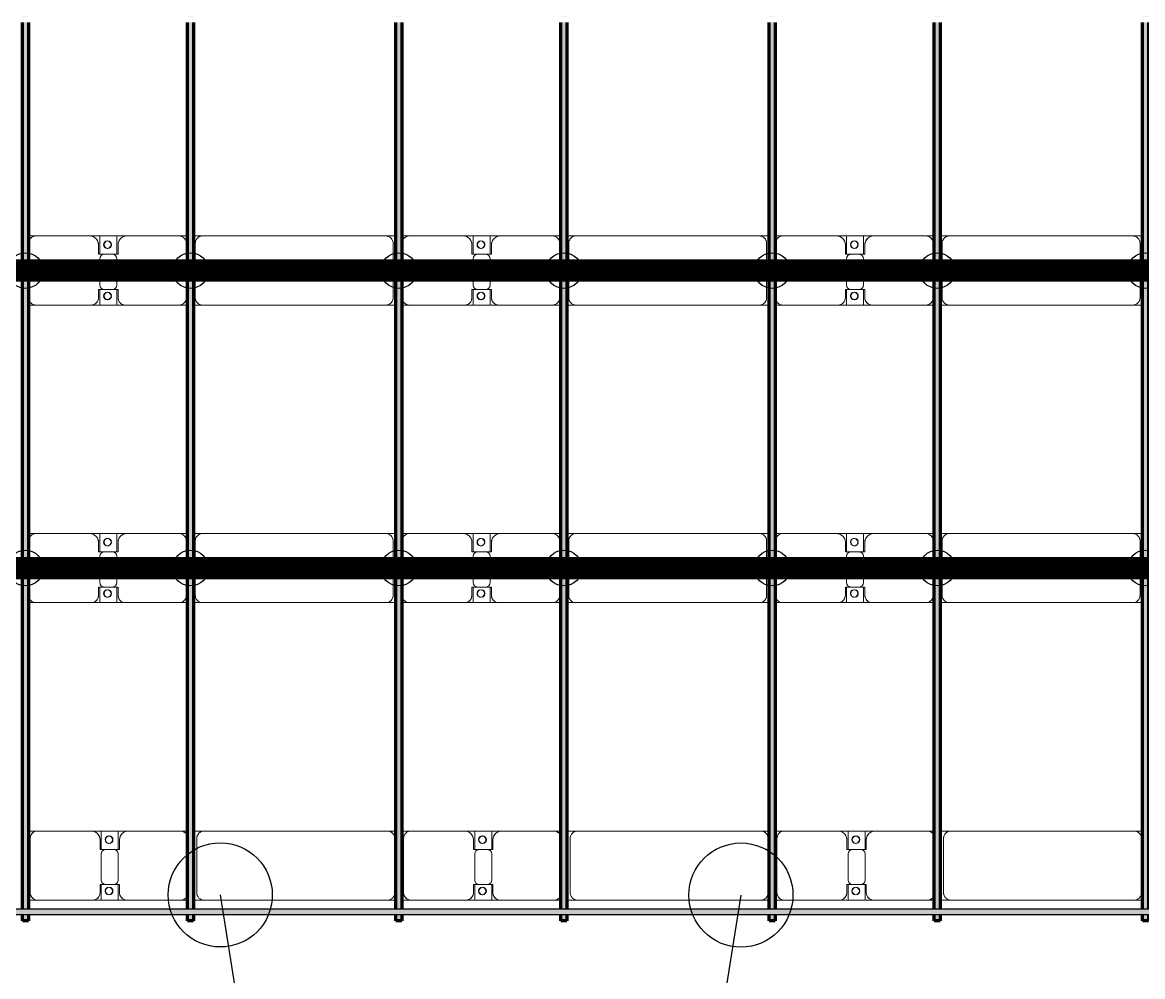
# Model space of a CAD drawing. Header units: millimetres. Extents: x -268744 to 115753, y -96240 to -10461.
# Drawn here: x -67595 to -60065, y -71062 to -64648 of the extents above; entities that cross this region are included whole.
import ezdxf

# ---------------------------------------------------------------- set-up
doc = ezdxf.new("R2010")
doc.units = ezdxf.units.MM
doc.layers.add('A-GENM', color=13, linetype='Continuous', lineweight=9)
doc.layers.add('S-BEAM', color=12, linetype='Continuous', lineweight=9)
for name, color, linetype in [('GC-BICH NEO', 6, 'Continuous'), ('GC-DAY NEO', 5, 'Continuous'), ('GC-HOP 40x60 GIA CUONG', 1, 'Continuous')]:
    doc.layers.add(name, color=color, linetype=linetype)

# ---------------------------------------------------------------- blocks, each defined once
blk = doc.blocks.new('Dầm C52 - Hộp 40x60-104813-KHUNG KẾT CẤU BÈ PIN 1')
at = {"layer": 'S-BEAM', "lineweight": 25}
blk.add_hatch(color=4, dxfattribs=at).paths.add_polyline_path([(-145811, -20), (145811, -20), (145811, 20), (-145811, 20)])
at = {"layer": 'S-BEAM', "color": 4, "lineweight": 25}
for p, q in [((-145811, 20), (145811, 20)), ((145811, -20), (-145811, -20))]:
    blk.add_line(p, q, dxfattribs=at)
blk = doc.blocks.new('Dai phao do pin - DẢI PHAO ĐỠ PIN-V55-KHUNG KẾT CẤU BÈ PIN 1')
at = {"layer": 'A-GENM', "color": 7}
for p, q in [((40867.6, 241.6), (40929.7, 241.6)), ((40867.6, 241.6), (40929.7, 241.6)), ((41289.7, 241.6), (40929.7, 241.6)), ((41289.7, 241.6), (41472.2, 241.6)), ((41472.2, 241.6), (41289.7, 241.6)), ((41357.8, 241.6), (41540.3, 241.6)), ((41357.8, 116.2), (41357.8, 241.6)), ((41540.3, 241.6), (41357.8, 241.6)), ((41472.2, 241.6), (41472.2, 116.2)), ((41890.3, 241.6), (41540.3, 241.6)), ((41890.3, 241.6), (41937.6, 241.6)), ((41890.3, 241.6), (41937.6, 241.6)), ((41977.6, 241.6), (42049.7, 241.6)), ((41977.6, 241.6), (42049.7, 241.6)), ((43280.3, 241.6), (42049.7, 241.6)), ((43280.3, 241.6), (43337.6, 241.6)), ((43280.3, 241.6), (43337.6, 241.6)), ((43377.6, 241.6), (43439.7, 241.6)), ((43377.6, 241.6), (43439.7, 241.6)), ((43799.7, 241.6), (43439.7, 241.6)), ((43799.7, 241.6), (43982.2, 241.6)), ((43982.2, 241.6), (43799.7, 241.6)), ((43867.8, 241.6), (44050.3, 241.6)), ((43867.8, 116.2), (43867.8, 241.6)), ((44050.3, 241.6), (43867.8, 241.6)), ((43982.2, 241.6), (43982.2, 116.2)), ((44400.3, 241.6), (44050.3, 241.6)), ((44400.3, 241.6), (44447.6, 241.6)), ((44400.3, 241.6), (44447.6, 241.6)), ((44487.6, 241.6), (44559.7, 241.6)), ((44487.6, 241.6), (44559.7, 241.6)), ((45790.3, 241.6), (44559.7, 241.6)), ((45790.3, 241.6), (45847.6, 241.6)), ((45790.3, 241.6), (45847.6, 241.6)), ((45887.6, 241.6), (45949.7, 241.6)), ((45887.6, 241.6), (45949.7, 241.6)), ((46309.7, 241.6), (45949.7, 241.6)), ((46309.7, 241.6), (46492.2, 241.6)), ((46492.2, 241.6), (46309.7, 241.6)), ((46377.8, 241.6), (46560.3, 241.6)), ((46377.8, 116.2), (46377.8, 241.6)), ((46560.3, 241.6), (46377.8, 241.6)), ((46492.2, 241.6), (46492.2, 116.2)), ((46910.3, 241.6), (46560.3, 241.6)), ((46910.3, 241.6), (46957.6, 241.6)), ((46910.3, 241.6), (46957.6, 241.6)), ((46997.6, 241.6), (47069.7, 241.6)), ((46997.6, 241.6), (47069.7, 241.6)), ((48300.3, 241.6), (47069.7, 241.6)), ((48300.3, 241.6), (48357.6, 241.6)), ((48300.3, 241.6), (48357.6, 241.6)), ((40879.7, 191.6), (40879.7, -173.4)), ((41349.7, 118.2), (41349.7, 181.6)), ((41480.3, 181.6), (41480.3, 118.2)), ((41999.7, 191.6), (41999.7, -173.4)), ((43330.3, -173.4), (43330.3, 191.6)), ((43389.7, 191.6), (43389.7, -173.4)), ((43859.7, 118.2), (43859.7, 181.6)), ((43990.3, 181.6), (43990.3, 118.2)), ((44509.7, 191.6), (44509.7, -173.4)), ((45840.3, -173.4), (45840.3, 191.6)), ((45899.7, 191.6), (45899.7, -173.4)), ((46369.7, 118.2), (46369.7, 181.6)), ((46500.3, 181.6), (46500.3, 118.2)), ((47019.7, 191.6), (47019.7, -173.4)), ((48350.3, -173.4), (48350.3, 191.6)), ((41442.2, 118.2), (41349.7, 118.2)), ((41357.8, 88.2), (41357.8, -88.2)), ((41480.3, 118.2), (41387.8, 118.2)), ((41472.2, -88.2), (41472.2, 88.2)), ((43952.2, 118.2), (43859.7, 118.2)), ((43867.8, 88.2), (43867.8, -88.2)), ((43990.3, 118.2), (43897.8, 118.2)), ((43982.2, -88.2), (43982.2, 88.2)), ((46462.2, 118.2), (46369.7, 118.2)), ((46377.8, 88.2), (46377.8, -88.2)), ((46500.3, 118.2), (46407.8, 118.2)), ((46492.2, -88.2), (46492.2, 88.2)), ((41349.7, -173.4), (41349.7, -118.2)), ((41349.7, -118.2), (41442.2, -118.2)), ((41357.8, -223.4), (41357.8, -116.2)), ((41387.8, -118.2), (41480.3, -118.2)), ((41472.2, -116.2), (41472.2, -223.4)), ((41480.3, -118.2), (41480.3, -173.4)), ((43859.7, -173.4), (43859.7, -118.2)), ((43859.7, -118.2), (43952.2, -118.2)), ((43867.8, -223.4), (43867.8, -116.2)), ((43897.8, -118.2), (43990.3, -118.2)), ((43982.2, -116.2), (43982.2, -223.4)), ((43990.3, -118.2), (43990.3, -173.4)), ((46369.7, -173.4), (46369.7, -118.2)), ((46369.7, -118.2), (46462.2, -118.2)), ((46377.8, -223.4), (46377.8, -116.2)), ((46407.8, -118.2), (46500.3, -118.2)), ((46492.2, -116.2), (46492.2, -223.4)), ((46500.3, -118.2), (46500.3, -173.4)), ((40929.7, -223.4), (40867.6, -223.4)), ((40929.7, -223.4), (40867.6, -223.4)), ((40929.7, -223.4), (41299.7, -223.4)), ((41472.2, -223.4), (41299.7, -223.4)), ((41299.7, -223.4), (41472.2, -223.4)), ((41530.3, -223.4), (41357.8, -223.4)), ((41357.8, -223.4), (41530.3, -223.4)), ((41530.3, -223.4), (41890.3, -223.4)), ((41937.6, -223.4), (41890.3, -223.4)), ((41937.6, -223.4), (41890.3, -223.4)), ((42049.7, -223.4), (41977.6, -223.4)), ((42049.7, -223.4), (41977.6, -223.4)), ((42049.7, -223.4), (43280.3, -223.4)), ((43337.6, -223.4), (43280.3, -223.4)), ((43337.6, -223.4), (43280.3, -223.4)), ((43439.7, -223.4), (43377.6, -223.4)), ((43439.7, -223.4), (43377.6, -223.4)), ((43439.7, -223.4), (43809.7, -223.4)), ((43982.2, -223.4), (43809.7, -223.4)), ((43809.7, -223.4), (43982.2, -223.4)), ((44040.3, -223.4), (43867.8, -223.4)), ((43867.8, -223.4), (44040.3, -223.4)), ((44040.3, -223.4), (44400.3, -223.4)), ((44447.6, -223.4), (44400.3, -223.4)), ((44447.6, -223.4), (44400.3, -223.4)), ((44559.7, -223.4), (44487.6, -223.4)), ((44559.7, -223.4), (44487.6, -223.4)), ((44559.7, -223.4), (45790.3, -223.4)), ((45847.6, -223.4), (45790.3, -223.4)), ((45847.6, -223.4), (45790.3, -223.4)), ((45949.7, -223.4), (45887.6, -223.4)), ((45949.7, -223.4), (45887.6, -223.4)), ((45949.7, -223.4), (46319.7, -223.4)), ((46492.2, -223.4), (46319.7, -223.4)), ((46319.7, -223.4), (46492.2, -223.4)), ((46550.3, -223.4), (46377.8, -223.4)), ((46377.8, -223.4), (46550.3, -223.4)), ((46550.3, -223.4), (46910.3, -223.4)), ((46957.6, -223.4), (46910.3, -223.4)), ((46957.6, -223.4), (46910.3, -223.4)), ((47069.7, -223.4), (46997.6, -223.4)), ((47069.7, -223.4), (46997.6, -223.4)), ((47069.7, -223.4), (48300.3, -223.4)), ((48357.6, -223.4), (48300.3, -223.4)), ((48357.6, -223.4), (48300.3, -223.4))]:
    blk.add_line(p, q, dxfattribs=at)
for centre, radius, start, end in [((40929.7, 191.6), 50, 90, 180), ((40929.7, 191.6), 50, 105, 180), ((41289.7, 181.6), 60, 0, 90), ((41289.7, 181.6), 60, 0, 60), ((41540.3, 181.6), 60, 90, 180), ((41540.3, 181.6), 60, 120, 180), ((41890.3, 191.6), 50, 30, 90), ((41890.3, 191.6), 50, 30, 75), ((42049.7, 191.6), 50, 90, 180), ((42049.7, 191.6), 50, 105, 135), ((43280.3, 191.6), 50, 0, 90), ((43280.3, 191.6), 50, 60, 90), ((43439.7, 191.6), 50, 90, 180), ((43439.7, 191.6), 50, 105, 180), ((43799.7, 181.6), 60, 360, 90), ((43799.7, 181.6), 60, 360, 60), ((44050.3, 181.6), 60, 90, 180), ((44050.3, 181.6), 60, 120, 180), ((44400.3, 191.6), 50, 30, 90), ((44400.3, 191.6), 50, 30, 75), ((44559.7, 191.6), 50, 90, 180), ((44559.7, 191.6), 50, 105, 135), ((45790.3, 191.6), 50, 0, 90), ((45790.3, 191.6), 50, 60, 90), ((45949.7, 191.6), 50, 90, 180), ((45949.7, 191.6), 50, 105, 180), ((46309.7, 181.6), 60, 0, 90), ((46309.7, 181.6), 60, 0, 60), ((46560.3, 181.6), 60, 90, 180), ((46560.3, 181.6), 60, 120, 180), ((46910.3, 191.6), 50, 30, 90), ((46910.3, 191.6), 50, 30, 75), ((47069.7, 191.6), 50, 90, 180), ((47069.7, 191.6), 50, 105, 135), ((48300.3, 191.6), 50, 0, 90), ((48300.3, 191.6), 50, 60, 90), ((41408.6, 183.2), 25, 0, 180), ((41408.6, 183.2), 25, 180, 360), ((41408.6, 183.2), 25, 0, 165), ((41411.4, 183.2), 25, 360, 180), ((41411.4, 183.2), 25, 90, 180), ((41411.4, 183.2), 25, 180, 0), ((41411.4, 183.2), 25, 180, 300), ((41408.6, 183.2), 25, 210, 0), ((41411.4, 183.2), 25, 15, 75), ((41411.4, 183.2), 25, 330, 345), ((42049.7, 191.6), 50, 150, 180), ((43280.3, 191.6), 50, 15, 30), ((43918.6, 183.2), 25, 360, 180), ((43918.6, 183.2), 25, 180, 360), ((43918.6, 183.2), 25, 360, 165), ((43921.4, 183.2), 25, 360, 180), ((43921.4, 183.2), 25, 90, 180), ((43921.4, 183.2), 25, 180, 360), ((43921.4, 183.2), 25, 180, 300), ((43918.6, 183.2), 25, 210, 360), ((43921.4, 183.2), 25, 15, 75), ((43921.4, 183.2), 25, 330, 345), ((44559.7, 191.6), 50, 150, 180), ((45790.3, 191.6), 50, 15, 30), ((46428.6, 183.2), 25, 0, 180), ((46428.6, 183.2), 25, 180, 360), ((46428.6, 183.2), 25, 0, 165), ((46431.4, 183.2), 25, 0, 180), ((46431.4, 183.2), 25, 90, 180), ((46431.4, 183.2), 25, 180, 0), ((46431.4, 183.2), 25, 180, 300), ((46428.6, 183.2), 25, 210, 0), ((46431.4, 183.2), 25, 15, 75), ((46431.4, 183.2), 25, 330, 345), ((47069.7, 191.6), 50, 150, 180), ((48300.3, 191.6), 50, 15, 30), ((41387.8, 88.2), 30, 90, 180), ((41442.2, 88.2), 30, 0, 90), ((43897.8, 88.2), 30, 90, 180), ((43952.2, 88.2), 30, 0, 90), ((46407.8, 88.2), 30, 90, 180), ((46462.2, 88.2), 30, 0, 90), ((41387.8, -88.2), 30, 180, 270), ((41408.6, -161.8), 25, 360, 180), ((41408.6, -161.8), 25, 105, 165), ((41411.4, -161.8), 25, 360, 180), ((41411.4, -161.8), 25, 105, 180), ((41408.6, -161.8), 25, 360, 75), ((41411.4, -161.8), 25, 15, 75), ((41442.2, -88.2), 30, 270, 360), ((43897.8, -88.2), 30, 180, 270), ((43918.6, -161.8), 25, 0, 180), ((43918.6, -161.8), 25, 105, 165), ((43921.4, -161.8), 25, 0, 180), ((43921.4, -161.8), 25, 105, 180), ((43918.6, -161.8), 25, 0, 75), ((43921.4, -161.8), 25, 15, 75), ((43952.2, -88.2), 30, 270, 0), ((46407.8, -88.2), 30, 180, 270), ((46428.6, -161.8), 25, 0, 180), ((46428.6, -161.8), 25, 105, 165), ((46431.4, -161.8), 25, 0, 180), ((46431.4, -161.8), 25, 105, 180), ((46428.6, -161.8), 25, 0, 75), ((46431.4, -161.8), 25, 15, 75), ((46462.2, -88.2), 30, 270, 360), ((40929.7, -173.4), 50, 180, 270), ((40929.7, -173.4), 50, 180, 255), ((41299.7, -173.4), 50, 270, 0), ((41299.7, -173.4), 50, 285, 0), ((41408.6, -161.8), 25, 180, 360), ((41408.6, -161.8), 25, 195, 360), ((41411.4, -161.8), 25, 180, 360), ((41411.4, -161.8), 25, 180, 270), ((41411.4, -161.8), 25, 285, 345), ((41530.3, -173.4), 50, 180, 270), ((41530.3, -173.4), 50, 180, 255), ((41890.3, -173.4), 50, 270, 330), ((41890.3, -173.4), 50, 285, 330), ((42049.7, -173.4), 50, 180, 270), ((42049.7, -173.4), 50, 180, 210), ((42049.7, -173.4), 50, 240, 270), ((43280.3, -173.4), 50, 270, 0), ((43280.3, -173.4), 50, 285, 300), ((43280.3, -173.4), 50, 330, 360), ((43439.7, -173.4), 50, 180, 270), ((43439.7, -173.4), 50, 180, 255), ((43809.7, -173.4), 50, 270, 360), ((43809.7, -173.4), 50, 285, 0), ((43918.6, -161.8), 25, 180, 0), ((43918.6, -161.8), 25, 195, 0), ((43921.4, -161.8), 25, 180, 0), ((43921.4, -161.8), 25, 180, 270), ((43921.4, -161.8), 25, 285, 345), ((44040.3, -173.4), 50, 180, 270), ((44040.3, -173.4), 50, 180, 255), ((44400.3, -173.4), 50, 270, 330), ((44400.3, -173.4), 50, 285, 330), ((44559.7, -173.4), 50, 180, 270), ((44559.7, -173.4), 50, 180, 210), ((44559.7, -173.4), 50, 240, 270), ((45790.3, -173.4), 50, 270, 0), ((45790.3, -173.4), 50, 285, 300), ((45790.3, -173.4), 50, 330, 360), ((45949.7, -173.4), 50, 180, 270), ((45949.7, -173.4), 50, 180, 255), ((46319.7, -173.4), 50, 270, 0), ((46319.7, -173.4), 50, 285, 0), ((46428.6, -161.8), 25, 180, 0), ((46428.6, -161.8), 25, 195, 0), ((46431.4, -161.8), 25, 180, 0), ((46431.4, -161.8), 25, 180, 270), ((46431.4, -161.8), 25, 285, 345), ((46550.3, -173.4), 50, 180, 270), ((46550.3, -173.4), 50, 180, 255), ((46910.3, -173.4), 50, 270, 330), ((46910.3, -173.4), 50, 285, 330), ((47069.7, -173.4), 50, 180, 270), ((47069.7, -173.4), 50, 180, 210), ((47069.7, -173.4), 50, 240, 270), ((48300.3, -173.4), 50, 270, 0), ((48300.3, -173.4), 50, 285, 300), ((48300.3, -173.4), 50, 330, 0)]:
    blk.add_arc(centre, radius, start, end, dxfattribs=at)
blk = doc.blocks.new('Dai phao do pin - DẢI PHAO ĐỠ PIN-V56-KHUNG KẾT CẤU BÈ PIN 1')
at = {"layer": 'A-GENM', "color": 7}
for p, q in [((40877.6, 241.6), (40929.7, 241.6)), ((40877.6, 241.6), (40929.7, 241.6)), ((41289.7, 241.6), (40929.7, 241.6)), ((41289.7, 241.6), (41472.2, 241.6)), ((41472.2, 241.6), (41289.7, 241.6)), ((41357.8, 241.6), (41540.3, 241.6)), ((41357.8, 116.2), (41357.8, 241.6)), ((41540.3, 241.6), (41357.8, 241.6)), ((41472.2, 241.6), (41472.2, 116.2)), ((41890.3, 241.6), (41540.3, 241.6)), ((41890.3, 241.6), (41947.6, 241.6)), ((41890.3, 241.6), (41947.6, 241.6)), ((41987.6, 241.6), (42049.7, 241.6)), ((41987.6, 241.6), (42049.7, 241.6)), ((43280.3, 241.6), (42049.7, 241.6)), ((43280.3, 241.6), (43347.6, 241.6)), ((43280.3, 241.6), (43347.6, 241.6)), ((43387.6, 241.6), (43439.7, 241.6)), ((43387.6, 241.6), (43439.7, 241.6)), ((43799.7, 241.6), (43439.7, 241.6)), ((43799.7, 241.6), (43982.2, 241.6)), ((43982.2, 241.6), (43799.7, 241.6)), ((43867.8, 241.6), (44050.3, 241.6)), ((43867.8, 116.2), (43867.8, 241.6)), ((44050.3, 241.6), (43867.8, 241.6)), ((43982.2, 241.6), (43982.2, 116.2)), ((44400.3, 241.6), (44050.3, 241.6)), ((44400.3, 241.6), (44457.6, 241.6)), ((44400.3, 241.6), (44457.6, 241.6)), ((44497.6, 241.6), (44559.7, 241.6)), ((44497.6, 241.6), (44559.7, 241.6)), ((45790.3, 241.6), (44559.7, 241.6)), ((45790.3, 241.6), (45857.6, 241.6)), ((45790.3, 241.6), (45857.6, 241.6)), ((45897.6, 241.6), (45949.7, 241.6)), ((45897.6, 241.6), (45949.7, 241.6)), ((46309.7, 241.6), (45949.7, 241.6)), ((46309.7, 241.6), (46492.2, 241.6)), ((46492.2, 241.6), (46309.7, 241.6)), ((46377.8, 241.6), (46560.3, 241.6)), ((46377.8, 116.2), (46377.8, 241.6)), ((46560.3, 241.6), (46377.8, 241.6)), ((46492.2, 241.6), (46492.2, 116.2)), ((46910.3, 241.6), (46560.3, 241.6)), ((46910.3, 241.6), (46967.6, 241.6)), ((46910.3, 241.6), (46967.6, 241.6)), ((47007.6, 241.6), (47069.7, 241.6)), ((47007.6, 241.6), (47069.7, 241.6)), ((48300.3, 241.6), (47069.7, 241.6)), ((48300.3, 241.6), (48367.6, 241.6)), ((48300.3, 241.6), (48367.6, 241.6)), ((40879.7, 191.6), (40879.7, -173.4)), ((41349.7, 118.2), (41349.7, 181.6)), ((41480.3, 181.6), (41480.3, 118.2)), ((41940.3, -173.4), (41940.3, 191.6)), ((41999.7, 191.6), (41999.7, -173.4)), ((43330.3, -173.4), (43330.3, 191.6)), ((43389.7, 191.6), (43389.7, -173.4)), ((43859.7, 118.2), (43859.7, 181.6)), ((43990.3, 181.6), (43990.3, 118.2)), ((44450.3, -173.4), (44450.3, 191.6)), ((44509.7, 191.6), (44509.7, -173.4)), ((45840.3, -173.4), (45840.3, 191.6)), ((45899.7, 191.6), (45899.7, -173.4)), ((46369.7, 118.2), (46369.7, 181.6)), ((46500.3, 181.6), (46500.3, 118.2)), ((46960.3, -173.4), (46960.3, 191.6)), ((47019.7, 191.6), (47019.7, -173.4)), ((48350.3, -173.4), (48350.3, 191.6)), ((41442.2, 118.2), (41349.7, 118.2)), ((41357.8, 88.2), (41357.8, -88.2)), ((41480.3, 118.2), (41387.8, 118.2)), ((41472.2, -88.2), (41472.2, 88.2)), ((43952.2, 118.2), (43859.7, 118.2)), ((43867.8, 88.2), (43867.8, -88.2)), ((43990.3, 118.2), (43897.8, 118.2)), ((43982.2, -88.2), (43982.2, 88.2)), ((46462.2, 118.2), (46369.7, 118.2)), ((46377.8, 88.2), (46377.8, -88.2)), ((46500.3, 118.2), (46407.8, 118.2)), ((46492.2, -88.2), (46492.2, 88.2)), ((41349.7, -173.4), (41349.7, -118.2)), ((41349.7, -118.2), (41442.2, -118.2)), ((41357.8, -223.4), (41357.8, -116.2)), ((41387.8, -118.2), (41480.3, -118.2)), ((41472.2, -116.2), (41472.2, -223.4)), ((41480.3, -118.2), (41480.3, -173.4)), ((43859.7, -173.4), (43859.7, -118.2)), ((43859.7, -118.2), (43952.2, -118.2)), ((43867.8, -223.4), (43867.8, -116.2)), ((43897.8, -118.2), (43990.3, -118.2)), ((43982.2, -116.2), (43982.2, -223.4)), ((43990.3, -118.2), (43990.3, -173.4)), ((46369.7, -173.4), (46369.7, -118.2)), ((46369.7, -118.2), (46462.2, -118.2)), ((46377.8, -223.4), (46377.8, -116.2)), ((46407.8, -118.2), (46500.3, -118.2)), ((46492.2, -116.2), (46492.2, -223.4)), ((46500.3, -118.2), (46500.3, -173.4)), ((40929.7, -223.4), (40877.6, -223.4)), ((40929.7, -223.4), (40877.6, -223.4)), ((40929.7, -223.4), (41299.7, -223.4)), ((41472.2, -223.4), (41299.7, -223.4)), ((41299.7, -223.4), (41472.2, -223.4)), ((41530.3, -223.4), (41357.8, -223.4)), ((41357.8, -223.4), (41530.3, -223.4)), ((41530.3, -223.4), (41890.3, -223.4)), ((41947.6, -223.4), (41890.3, -223.4)), ((41947.6, -223.4), (41890.3, -223.4)), ((42049.7, -223.4), (41987.6, -223.4)), ((42049.7, -223.4), (41987.6, -223.4)), ((42049.7, -223.4), (43280.3, -223.4)), ((43347.6, -223.4), (43280.3, -223.4)), ((43347.6, -223.4), (43280.3, -223.4)), ((43439.7, -223.4), (43387.6, -223.4)), ((43439.7, -223.4), (43387.6, -223.4)), ((43439.7, -223.4), (43809.7, -223.4)), ((43982.2, -223.4), (43809.7, -223.4)), ((43809.7, -223.4), (43982.2, -223.4)), ((44040.3, -223.4), (43867.8, -223.4)), ((43867.8, -223.4), (44040.3, -223.4)), ((44040.3, -223.4), (44400.3, -223.4)), ((44457.6, -223.4), (44400.3, -223.4)), ((44457.6, -223.4), (44400.3, -223.4)), ((44559.7, -223.4), (44497.6, -223.4)), ((44559.7, -223.4), (44497.6, -223.4)), ((44559.7, -223.4), (45790.3, -223.4)), ((45857.6, -223.4), (45790.3, -223.4)), ((45857.6, -223.4), (45790.3, -223.4)), ((45949.7, -223.4), (45897.6, -223.4)), ((45949.7, -223.4), (45897.6, -223.4)), ((45949.7, -223.4), (46319.7, -223.4)), ((46492.2, -223.4), (46319.7, -223.4)), ((46319.7, -223.4), (46492.2, -223.4)), ((46550.3, -223.4), (46377.8, -223.4)), ((46377.8, -223.4), (46550.3, -223.4)), ((46550.3, -223.4), (46910.3, -223.4)), ((46967.6, -223.4), (46910.3, -223.4)), ((46967.6, -223.4), (46910.3, -223.4)), ((47069.7, -223.4), (47007.6, -223.4)), ((47069.7, -223.4), (47007.6, -223.4)), ((47069.7, -223.4), (48300.3, -223.4)), ((48367.6, -223.4), (48300.3, -223.4)), ((48367.6, -223.4), (48300.3, -223.4))]:
    blk.add_line(p, q, dxfattribs=at)
for centre, radius, start, end in [((40929.7, 191.6), 50, 90, 180), ((40929.7, 191.6), 50, 105, 180), ((41289.7, 181.6), 60, 0, 90), ((41289.7, 181.6), 60, 0, 60), ((41540.3, 181.6), 60, 90, 180), ((41540.3, 181.6), 60, 120, 180), ((41890.3, 191.6), 50, 0, 90), ((41890.3, 191.6), 50, 0, 75), ((42049.7, 191.6), 50, 90, 180), ((42049.7, 191.6), 50, 105, 135), ((43280.3, 191.6), 50, 0, 90), ((43280.3, 191.6), 50, 60, 90), ((43439.7, 191.6), 50, 90, 180), ((43439.7, 191.6), 50, 105, 180), ((43799.7, 181.6), 60, 360, 90), ((43799.7, 181.6), 60, 360, 60), ((44050.3, 181.6), 60, 90, 180), ((44050.3, 181.6), 60, 120, 180), ((44400.3, 191.6), 50, 0, 90), ((44400.3, 191.6), 50, 0, 75), ((44559.7, 191.6), 50, 90, 180), ((44559.7, 191.6), 50, 105, 135), ((45790.3, 191.6), 50, 0, 90), ((45790.3, 191.6), 50, 60, 90), ((45949.7, 191.6), 50, 90, 180), ((45949.7, 191.6), 50, 105, 180), ((46309.7, 181.6), 60, 0, 90), ((46309.7, 181.6), 60, 0, 60), ((46560.3, 181.6), 60, 90, 180), ((46560.3, 181.6), 60, 120, 180), ((46910.3, 191.6), 50, 0, 90), ((46910.3, 191.6), 50, 0, 75), ((47069.7, 191.6), 50, 90, 180), ((47069.7, 191.6), 50, 105, 135), ((48300.3, 191.6), 50, 0, 90), ((48300.3, 191.6), 50, 60, 90), ((41408.6, 183.2), 25, 0, 180), ((41408.6, 183.2), 25, 180, 360), ((41408.6, 183.2), 25, 0, 165), ((41411.4, 183.2), 25, 360, 180), ((41411.4, 183.2), 25, 90, 180), ((41411.4, 183.2), 25, 180, 0), ((41411.4, 183.2), 25, 180, 300), ((41408.6, 183.2), 25, 210, 0), ((41411.4, 183.2), 25, 15, 75), ((41411.4, 183.2), 25, 330, 345), ((42049.7, 191.6), 50, 150, 180), ((43280.3, 191.6), 50, 15, 30), ((43918.6, 183.2), 25, 360, 180), ((43918.6, 183.2), 25, 180, 360), ((43918.6, 183.2), 25, 360, 165), ((43921.4, 183.2), 25, 360, 180), ((43921.4, 183.2), 25, 90, 180), ((43921.4, 183.2), 25, 180, 360), ((43921.4, 183.2), 25, 180, 300), ((43918.6, 183.2), 25, 210, 360), ((43921.4, 183.2), 25, 15, 75), ((43921.4, 183.2), 25, 330, 345), ((44559.7, 191.6), 50, 150, 180), ((45790.3, 191.6), 50, 15, 30), ((46428.6, 183.2), 25, 0, 180), ((46428.6, 183.2), 25, 180, 360), ((46428.6, 183.2), 25, 0, 165), ((46431.4, 183.2), 25, 0, 180), ((46431.4, 183.2), 25, 90, 180), ((46431.4, 183.2), 25, 180, 0), ((46431.4, 183.2), 25, 180, 300), ((46428.6, 183.2), 25, 210, 0), ((46431.4, 183.2), 25, 15, 75), ((46431.4, 183.2), 25, 330, 345), ((47069.7, 191.6), 50, 150, 180), ((48300.3, 191.6), 50, 15, 30), ((41387.8, 88.2), 30, 90, 180), ((41442.2, 88.2), 30, 0, 90), ((43897.8, 88.2), 30, 90, 180), ((43952.2, 88.2), 30, 0, 90), ((46407.8, 88.2), 30, 90, 180), ((46462.2, 88.2), 30, 0, 90), ((41387.8, -88.2), 30, 180, 270), ((41408.6, -161.8), 25, 360, 180), ((41408.6, -161.8), 25, 105, 165), ((41411.4, -161.8), 25, 360, 180), ((41411.4, -161.8), 25, 105, 180), ((41408.6, -161.8), 25, 360, 75), ((41411.4, -161.8), 25, 15, 75), ((41442.2, -88.2), 30, 270, 360), ((43897.8, -88.2), 30, 180, 270), ((43918.6, -161.8), 25, 0, 180), ((43918.6, -161.8), 25, 105, 165), ((43921.4, -161.8), 25, 0, 180), ((43921.4, -161.8), 25, 105, 180), ((43918.6, -161.8), 25, 0, 75), ((43921.4, -161.8), 25, 15, 75), ((43952.2, -88.2), 30, 270, 0), ((46407.8, -88.2), 30, 180, 270), ((46428.6, -161.8), 25, 0, 180), ((46428.6, -161.8), 25, 105, 165), ((46431.4, -161.8), 25, 0, 180), ((46431.4, -161.8), 25, 105, 180), ((46428.6, -161.8), 25, 0, 75), ((46431.4, -161.8), 25, 15, 75), ((46462.2, -88.2), 30, 270, 360), ((40929.7, -173.4), 50, 180, 270), ((40929.7, -173.4), 50, 180, 255), ((41299.7, -173.4), 50, 270, 0), ((41299.7, -173.4), 50, 285, 0), ((41408.6, -161.8), 25, 180, 360), ((41408.6, -161.8), 25, 195, 360), ((41411.4, -161.8), 25, 180, 360), ((41411.4, -161.8), 25, 180, 270), ((41411.4, -161.8), 25, 285, 345), ((41530.3, -173.4), 50, 180, 270), ((41530.3, -173.4), 50, 180, 255), ((41890.3, -173.4), 50, 270, 0), ((41890.3, -173.4), 50, 285, 0), ((42049.7, -173.4), 50, 180, 270), ((42049.7, -173.4), 50, 180, 210), ((42049.7, -173.4), 50, 240, 270), ((43280.3, -173.4), 50, 270, 0), ((43280.3, -173.4), 50, 285, 300), ((43280.3, -173.4), 50, 330, 360), ((43439.7, -173.4), 50, 180, 270), ((43439.7, -173.4), 50, 180, 255), ((43809.7, -173.4), 50, 270, 360), ((43809.7, -173.4), 50, 285, 0), ((43918.6, -161.8), 25, 180, 0), ((43918.6, -161.8), 25, 195, 0), ((43921.4, -161.8), 25, 180, 0), ((43921.4, -161.8), 25, 180, 270), ((43921.4, -161.8), 25, 285, 345), ((44040.3, -173.4), 50, 180, 270), ((44040.3, -173.4), 50, 180, 255), ((44400.3, -173.4), 50, 270, 360), ((44400.3, -173.4), 50, 285, 360), ((44559.7, -173.4), 50, 180, 270), ((44559.7, -173.4), 50, 180, 210), ((44559.7, -173.4), 50, 240, 270), ((45790.3, -173.4), 50, 270, 0), ((45790.3, -173.4), 50, 285, 300), ((45790.3, -173.4), 50, 330, 360), ((45949.7, -173.4), 50, 180, 270), ((45949.7, -173.4), 50, 180, 255), ((46319.7, -173.4), 50, 270, 0), ((46319.7, -173.4), 50, 285, 0), ((46428.6, -161.8), 25, 180, 0), ((46428.6, -161.8), 25, 195, 0), ((46431.4, -161.8), 25, 180, 0), ((46431.4, -161.8), 25, 180, 270), ((46431.4, -161.8), 25, 285, 345), ((46550.3, -173.4), 50, 180, 270), ((46550.3, -173.4), 50, 180, 255), ((46910.3, -173.4), 50, 270, 0), ((46910.3, -173.4), 50, 285, 360), ((47069.7, -173.4), 50, 180, 270), ((47069.7, -173.4), 50, 180, 210), ((47069.7, -173.4), 50, 240, 270), ((48300.3, -173.4), 50, 270, 0), ((48300.3, -173.4), 50, 285, 300), ((48300.3, -173.4), 50, 330, 0)]:
    blk.add_arc(centre, radius, start, end, dxfattribs=at)
blk = doc.blocks.new('Dai phao do pin - DẢI PHAO ĐỠ PIN-V57-KHUNG KẾT CẤU BÈ PIN 1')
at = {"layer": 'A-GENM', "color": 7}
for p, q in [((40877.6, 241.6), (40929.7, 241.6)), ((40877.6, 241.6), (40929.7, 241.6)), ((41289.7, 241.6), (40929.7, 241.6)), ((41289.7, 241.6), (41472.2, 241.6)), ((41472.2, 241.6), (41289.7, 241.6)), ((41357.8, 241.6), (41540.3, 241.6)), ((41357.8, 116.2), (41357.8, 241.6)), ((41540.3, 241.6), (41357.8, 241.6)), ((41472.2, 241.6), (41472.2, 116.2)), ((41890.3, 241.6), (41540.3, 241.6)), ((41890.3, 241.6), (41947.6, 241.6)), ((41890.3, 241.6), (41947.6, 241.6)), ((41987.6, 241.6), (42049.7, 241.6)), ((41987.6, 241.6), (42049.7, 241.6)), ((43280.3, 241.6), (42049.7, 241.6)), ((43280.3, 241.6), (43347.6, 241.6)), ((43280.3, 241.6), (43347.6, 241.6)), ((43387.6, 241.6), (43439.7, 241.6)), ((43387.6, 241.6), (43439.7, 241.6)), ((43799.7, 241.6), (43439.7, 241.6)), ((43799.7, 241.6), (43982.2, 241.6)), ((43982.2, 241.6), (43799.7, 241.6)), ((43867.8, 241.6), (44050.3, 241.6)), ((43867.8, 116.2), (43867.8, 241.6)), ((44050.3, 241.6), (43867.8, 241.6)), ((43982.2, 241.6), (43982.2, 116.2)), ((44400.3, 241.6), (44050.3, 241.6)), ((44400.3, 241.6), (44457.6, 241.6)), ((44400.3, 241.6), (44457.6, 241.6)), ((44497.6, 241.6), (44559.7, 241.6)), ((44497.6, 241.6), (44559.7, 241.6)), ((45790.3, 241.6), (44559.7, 241.6)), ((45790.3, 241.6), (45857.6, 241.6)), ((45790.3, 241.6), (45857.6, 241.6)), ((45897.6, 241.6), (45949.7, 241.6)), ((45897.6, 241.6), (45949.7, 241.6)), ((46309.7, 241.6), (45949.7, 241.6)), ((46309.7, 241.6), (46492.2, 241.6)), ((46492.2, 241.6), (46309.7, 241.6)), ((46377.8, 241.6), (46560.3, 241.6)), ((46377.8, 116.2), (46377.8, 241.6)), ((46560.3, 241.6), (46377.8, 241.6)), ((46492.2, 241.6), (46492.2, 116.2)), ((46910.3, 241.6), (46560.3, 241.6)), ((46910.3, 241.6), (46967.6, 241.6)), ((46910.3, 241.6), (46967.6, 241.6)), ((47007.6, 241.6), (47069.7, 241.6)), ((47007.6, 241.6), (47069.7, 241.6)), ((48300.3, 241.6), (47069.7, 241.6)), ((48300.3, 241.6), (48367.6, 241.6)), ((48300.3, 241.6), (48367.6, 241.6)), ((40879.7, 191.6), (40879.7, -173.4)), ((41349.7, 118.2), (41349.7, 181.6)), ((41480.3, 181.6), (41480.3, 118.2)), ((41940.3, -173.4), (41940.3, 191.6)), ((41999.7, 191.6), (41999.7, -173.4)), ((43330.3, -173.4), (43330.3, 191.6)), ((43389.7, 191.6), (43389.7, -173.4)), ((43859.7, 118.2), (43859.7, 181.6)), ((43990.3, 181.6), (43990.3, 118.2)), ((44450.3, -173.4), (44450.3, 191.6)), ((44509.7, 191.6), (44509.7, -173.4)), ((45840.3, -173.4), (45840.3, 191.6)), ((45899.7, 191.6), (45899.7, -173.4)), ((46369.7, 118.2), (46369.7, 181.6)), ((46500.3, 181.6), (46500.3, 118.2)), ((46960.3, -173.4), (46960.3, 191.6)), ((47019.7, 191.6), (47019.7, -173.4)), ((48350.3, -173.4), (48350.3, 191.6)), ((41442.2, 118.2), (41349.7, 118.2)), ((41357.8, 88.2), (41357.8, -88.2)), ((41480.3, 118.2), (41387.8, 118.2)), ((41472.2, -88.2), (41472.2, 88.2)), ((43952.2, 118.2), (43859.7, 118.2)), ((43867.8, 88.2), (43867.8, -88.2)), ((43990.3, 118.2), (43897.8, 118.2)), ((43982.2, -88.2), (43982.2, 88.2)), ((46462.2, 118.2), (46369.7, 118.2)), ((46377.8, 88.2), (46377.8, -88.2)), ((46500.3, 118.2), (46407.8, 118.2)), ((46492.2, -88.2), (46492.2, 88.2)), ((41349.7, -173.4), (41349.7, -118.2)), ((41349.7, -118.2), (41442.2, -118.2)), ((41357.8, -223.4), (41357.8, -116.2)), ((41387.8, -118.2), (41480.3, -118.2)), ((41472.2, -116.2), (41472.2, -223.4)), ((41480.3, -118.2), (41480.3, -173.4)), ((43859.7, -173.4), (43859.7, -118.2)), ((43859.7, -118.2), (43952.2, -118.2)), ((43867.8, -223.4), (43867.8, -116.2)), ((43897.8, -118.2), (43990.3, -118.2)), ((43982.2, -116.2), (43982.2, -223.4)), ((43990.3, -118.2), (43990.3, -173.4)), ((46369.7, -173.4), (46369.7, -118.2)), ((46369.7, -118.2), (46462.2, -118.2)), ((46377.8, -223.4), (46377.8, -116.2)), ((46407.8, -118.2), (46500.3, -118.2)), ((46492.2, -116.2), (46492.2, -223.4)), ((46500.3, -118.2), (46500.3, -173.4)), ((40929.7, -223.4), (40877.6, -223.4)), ((40929.7, -223.4), (40877.6, -223.4)), ((40929.7, -223.4), (41299.7, -223.4)), ((41472.2, -223.4), (41299.7, -223.4)), ((41299.7, -223.4), (41472.2, -223.4)), ((41530.3, -223.4), (41357.8, -223.4)), ((41357.8, -223.4), (41530.3, -223.4)), ((41530.3, -223.4), (41890.3, -223.4)), ((41947.6, -223.4), (41890.3, -223.4)), ((41947.6, -223.4), (41890.3, -223.4)), ((42049.7, -223.4), (41987.6, -223.4)), ((42049.7, -223.4), (41987.6, -223.4)), ((42049.7, -223.4), (43280.3, -223.4)), ((43347.6, -223.4), (43280.3, -223.4)), ((43347.6, -223.4), (43280.3, -223.4)), ((43439.7, -223.4), (43387.6, -223.4)), ((43439.7, -223.4), (43387.6, -223.4)), ((43439.7, -223.4), (43809.7, -223.4)), ((43982.2, -223.4), (43809.7, -223.4)), ((43809.7, -223.4), (43982.2, -223.4)), ((44040.3, -223.4), (43867.8, -223.4)), ((43867.8, -223.4), (44040.3, -223.4)), ((44040.3, -223.4), (44400.3, -223.4)), ((44457.6, -223.4), (44400.3, -223.4)), ((44457.6, -223.4), (44400.3, -223.4)), ((44559.7, -223.4), (44497.6, -223.4)), ((44559.7, -223.4), (44497.6, -223.4)), ((44559.7, -223.4), (45790.3, -223.4)), ((45857.6, -223.4), (45790.3, -223.4)), ((45857.6, -223.4), (45790.3, -223.4)), ((45949.7, -223.4), (45897.6, -223.4)), ((45949.7, -223.4), (45897.6, -223.4)), ((45949.7, -223.4), (46319.7, -223.4)), ((46492.2, -223.4), (46319.7, -223.4)), ((46319.7, -223.4), (46492.2, -223.4)), ((46550.3, -223.4), (46377.8, -223.4)), ((46377.8, -223.4), (46550.3, -223.4)), ((46550.3, -223.4), (46910.3, -223.4)), ((46967.6, -223.4), (46910.3, -223.4)), ((46967.6, -223.4), (46910.3, -223.4)), ((47069.7, -223.4), (47007.6, -223.4)), ((47069.7, -223.4), (47007.6, -223.4)), ((47069.7, -223.4), (48300.3, -223.4)), ((48367.6, -223.4), (48300.3, -223.4)), ((48367.6, -223.4), (48300.3, -223.4))]:
    blk.add_line(p, q, dxfattribs=at)
for centre, radius, start, end in [((40929.7, 191.6), 50, 90, 180), ((40929.7, 191.6), 50, 105, 180), ((41289.7, 181.6), 60, 0, 90), ((41289.7, 181.6), 60, 0, 60), ((41540.3, 181.6), 60, 90, 180), ((41540.3, 181.6), 60, 120, 180), ((41890.3, 191.6), 50, 0, 90), ((41890.3, 191.6), 50, 0, 75), ((42049.7, 191.6), 50, 90, 180), ((42049.7, 191.6), 50, 105, 135), ((43280.3, 191.6), 50, 0, 90), ((43280.3, 191.6), 50, 60, 90), ((43439.7, 191.6), 50, 90, 180), ((43439.7, 191.6), 50, 105, 180), ((43799.7, 181.6), 60, 360, 90), ((43799.7, 181.6), 60, 360, 60), ((44050.3, 181.6), 60, 90, 180), ((44050.3, 181.6), 60, 120, 180), ((44400.3, 191.6), 50, 0, 90), ((44400.3, 191.6), 50, 0, 75), ((44559.7, 191.6), 50, 90, 180), ((44559.7, 191.6), 50, 105, 135), ((45790.3, 191.6), 50, 0, 90), ((45790.3, 191.6), 50, 60, 90), ((45949.7, 191.6), 50, 90, 180), ((45949.7, 191.6), 50, 105, 180), ((46309.7, 181.6), 60, 0, 90), ((46309.7, 181.6), 60, 0, 60), ((46560.3, 181.6), 60, 90, 180), ((46560.3, 181.6), 60, 120, 180), ((46910.3, 191.6), 50, 0, 90), ((46910.3, 191.6), 50, 0, 75), ((47069.7, 191.6), 50, 90, 180), ((47069.7, 191.6), 50, 105, 135), ((48300.3, 191.6), 50, 0, 90), ((48300.3, 191.6), 50, 60, 90), ((41408.6, 183.2), 25, 0, 180), ((41408.6, 183.2), 25, 180, 360), ((41408.6, 183.2), 25, 0, 165), ((41411.4, 183.2), 25, 360, 180), ((41411.4, 183.2), 25, 90, 180), ((41411.4, 183.2), 25, 180, 0), ((41411.4, 183.2), 25, 180, 300), ((41408.6, 183.2), 25, 210, 0), ((41411.4, 183.2), 25, 15, 75), ((41411.4, 183.2), 25, 330, 345), ((42049.7, 191.6), 50, 150, 180), ((43280.3, 191.6), 50, 15, 30), ((43918.6, 183.2), 25, 360, 180), ((43918.6, 183.2), 25, 180, 360), ((43918.6, 183.2), 25, 360, 165), ((43921.4, 183.2), 25, 360, 180), ((43921.4, 183.2), 25, 90, 180), ((43921.4, 183.2), 25, 180, 360), ((43921.4, 183.2), 25, 180, 300), ((43918.6, 183.2), 25, 210, 360), ((43921.4, 183.2), 25, 15, 75), ((43921.4, 183.2), 25, 330, 345), ((44559.7, 191.6), 50, 150, 180), ((45790.3, 191.6), 50, 15, 30), ((46428.6, 183.2), 25, 0, 180), ((46428.6, 183.2), 25, 180, 360), ((46428.6, 183.2), 25, 0, 165), ((46431.4, 183.2), 25, 0, 180), ((46431.4, 183.2), 25, 90, 180), ((46431.4, 183.2), 25, 180, 0), ((46431.4, 183.2), 25, 180, 300), ((46428.6, 183.2), 25, 210, 0), ((46431.4, 183.2), 25, 15, 75), ((46431.4, 183.2), 25, 330, 345), ((47069.7, 191.6), 50, 150, 180), ((48300.3, 191.6), 50, 15, 30), ((41387.8, 88.2), 30, 90, 180), ((41442.2, 88.2), 30, 0, 90), ((43897.8, 88.2), 30, 90, 180), ((43952.2, 88.2), 30, 0, 90), ((46407.8, 88.2), 30, 90, 180), ((46462.2, 88.2), 30, 0, 90), ((41387.8, -88.2), 30, 180, 270), ((41408.6, -161.8), 25, 360, 180), ((41408.6, -161.8), 25, 105, 165), ((41411.4, -161.8), 25, 360, 180), ((41411.4, -161.8), 25, 105, 180), ((41408.6, -161.8), 25, 360, 75), ((41411.4, -161.8), 25, 15, 75), ((41442.2, -88.2), 30, 270, 360), ((43897.8, -88.2), 30, 180, 270), ((43918.6, -161.8), 25, 0, 180), ((43918.6, -161.8), 25, 105, 165), ((43921.4, -161.8), 25, 0, 180), ((43921.4, -161.8), 25, 105, 180), ((43918.6, -161.8), 25, 0, 75), ((43921.4, -161.8), 25, 15, 75), ((43952.2, -88.2), 30, 270, 0), ((46407.8, -88.2), 30, 180, 270), ((46428.6, -161.8), 25, 0, 180), ((46428.6, -161.8), 25, 105, 165), ((46431.4, -161.8), 25, 0, 180), ((46431.4, -161.8), 25, 105, 180), ((46428.6, -161.8), 25, 0, 75), ((46431.4, -161.8), 25, 15, 75), ((46462.2, -88.2), 30, 270, 360), ((40929.7, -173.4), 50, 180, 270), ((40929.7, -173.4), 50, 180, 255), ((41299.7, -173.4), 50, 270, 0), ((41299.7, -173.4), 50, 285, 0), ((41408.6, -161.8), 25, 180, 360), ((41408.6, -161.8), 25, 195, 360), ((41411.4, -161.8), 25, 180, 360), ((41411.4, -161.8), 25, 180, 270), ((41411.4, -161.8), 25, 285, 345), ((41530.3, -173.4), 50, 180, 270), ((41530.3, -173.4), 50, 180, 255), ((41890.3, -173.4), 50, 270, 0), ((41890.3, -173.4), 50, 285, 0), ((42049.7, -173.4), 50, 180, 270), ((42049.7, -173.4), 50, 180, 210), ((42049.7, -173.4), 50, 240, 270), ((43280.3, -173.4), 50, 270, 0), ((43280.3, -173.4), 50, 285, 300), ((43280.3, -173.4), 50, 330, 360), ((43439.7, -173.4), 50, 180, 270), ((43439.7, -173.4), 50, 180, 255), ((43809.7, -173.4), 50, 270, 360), ((43809.7, -173.4), 50, 285, 0), ((43918.6, -161.8), 25, 180, 0), ((43918.6, -161.8), 25, 195, 0), ((43921.4, -161.8), 25, 180, 0), ((43921.4, -161.8), 25, 180, 270), ((43921.4, -161.8), 25, 285, 345), ((44040.3, -173.4), 50, 180, 270), ((44040.3, -173.4), 50, 180, 255), ((44400.3, -173.4), 50, 270, 360), ((44400.3, -173.4), 50, 285, 360), ((44559.7, -173.4), 50, 180, 270), ((44559.7, -173.4), 50, 180, 210), ((44559.7, -173.4), 50, 240, 270), ((45790.3, -173.4), 50, 270, 0), ((45790.3, -173.4), 50, 285, 300), ((45790.3, -173.4), 50, 330, 360), ((45949.7, -173.4), 50, 180, 270), ((45949.7, -173.4), 50, 180, 255), ((46319.7, -173.4), 50, 270, 0), ((46319.7, -173.4), 50, 285, 0), ((46428.6, -161.8), 25, 180, 0), ((46428.6, -161.8), 25, 195, 0), ((46431.4, -161.8), 25, 180, 0), ((46431.4, -161.8), 25, 180, 270), ((46431.4, -161.8), 25, 285, 345), ((46550.3, -173.4), 50, 180, 270), ((46550.3, -173.4), 50, 180, 255), ((46910.3, -173.4), 50, 270, 0), ((46910.3, -173.4), 50, 285, 360), ((47069.7, -173.4), 50, 180, 270), ((47069.7, -173.4), 50, 180, 210), ((47069.7, -173.4), 50, 240, 270), ((48300.3, -173.4), 50, 270, 0), ((48300.3, -173.4), 50, 285, 300), ((48300.3, -173.4), 50, 330, 0)]:
    blk.add_arc(centre, radius, start, end, dxfattribs=at)
blk = doc.blocks.new('Dầm C52 - Dầm C52-102503-KHUNG KẾT CẤU BÈ PIN 1')
at = {"layer": 'S-BEAM', "lineweight": 140}
h = blk.add_hatch(color=1, dxfattribs=at)
h.paths.add_polyline_path([(-25480.9, 20), (-25480.9, -20), (-25440.9, -20), (-25440.9, 20)])
h.paths.add_polyline_path([(-25400.9, 20), (-25400.9, -20), (-19440.9, -20), (-19443, 20), (-24983.5, 20)])
h.paths.add_polyline_path([(-19400.9, 20), (-19400.9, -20), (-13440.9, -20), (-13440.9, 20), (-17596.2, 20)])
h.paths.add_polyline_path([(-13400.9, -20), (-7440.9, -20), (-7440.9, 20), (-13400.9, 20)])
h.paths.add_polyline_path([(-7400.9, -20), (-1440.9, -20), (-1440.9, 20), (-7400.9, 20)])
h.paths.add_polyline_path([(-1400.9, -20), (4559.1, -20), (4559.1, 20), (-1400.9, 20)])
h.paths.add_polyline_path([(4599.1, -20), (10559.1, -20), (10559.1, 20), (4599.1, 20)])
h.paths.add_polyline_path([(10599.1, 20), (10599.1, -20), (16559.1, -20), (16559.1, 20), (11952.8, 20)])
h.paths.add_polyline_path([(16599.1, -20), (22559.1, -20), (22559.1, 20), (16599.1, 20)])
h.paths.add_polyline_path([(22599.1, -20), (25259.1, -20), (25259.1, 20), (22599.1, 20)])
h.paths.add_polyline_path([(25299.1, -20), (25441.8, -20), (25441.8, 20), (25299.1, 20)])
at = {"layer": 'S-BEAM', "color": 1, "lineweight": 140}
for p, q in [((-25480.9, -20), (-25480.9, 20)), ((-25480.9, 20), (-25440.9, 20)), ((-25400.9, 20), (-19443, 20)), ((-25440.9, -20), (-25480.9, -20)), ((-19443, -20), (-25400.9, -20))]:
    blk.add_line(p, q, dxfattribs=at)
blk = doc.blocks.new('Dầm C52 - Dầm C52-V2-KHUNG KẾT CẤU BÈ PIN 1')
at = {"layer": 'S-BEAM', "lineweight": 140}
h = blk.add_hatch(color=1, dxfattribs=at)
h.paths.add_polyline_path([(-25480.9, 20), (-25480.9, -20), (-25440.9, -20), (-25440.9, 20)])
h.paths.add_polyline_path([(-25400.9, 20), (-25400.9, -20), (-19440.9, -20), (-19443, 20), (-24983.5, 20)])
h.paths.add_polyline_path([(-19400.9, 20), (-19400.9, -20), (-13440.9, -20), (-13440.9, 20), (-18519.6, 20)])
h.paths.add_polyline_path([(-13400.9, -20), (-7440.9, -20), (-7440.9, 20), (-13400.9, 20)])
h.paths.add_polyline_path([(-7400.9, 20), (-7400.9, -20), (-1440.9, -20), (-1440.9, 20), (-6515.3, 20)])
h.paths.add_polyline_path([(-1400.9, 20), (-1400.9, -20), (4559.1, -20), (4559.1, 20), (-974.9, 20)])
h.paths.add_polyline_path([(4599.1, -20), (10559.1, -20), (10559.1, 20), (4599.1, 20)])
h.paths.add_polyline_path([(10599.1, -20), (16559.1, -20), (16559.1, 20), (10599.1, 20)])
h.paths.add_polyline_path([(16599.1, 20), (16599.1, -20), (22559.1, -20), (22559.1, 20), (17493.2, 20)])
h.paths.add_polyline_path([(22599.1, 20), (22599.1, -20), (25259.1, -20), (25259.1, 20), (23033.7, 20)])
h.paths.add_polyline_path([(25299.1, -20), (25480.9, -20), (25480.9, 20), (25299.1, 20)])
at = {"layer": 'S-BEAM', "color": 1, "lineweight": 140}
for p, q in [((-25480.9, -20), (-25480.9, 20)), ((-25480.9, 20), (-25440.9, 20)), ((-25400.9, 20), (-19443, 20)), ((-25440.9, -20), (-25480.9, -20)), ((-19443, -20), (-25400.9, -20))]:
    blk.add_line(p, q, dxfattribs=at)
blk = doc.blocks.new('be pin 1_rvt-1-KHUNG KẾT CẤU BÈ PIN 1')
at = {"layer": 'A-GENM', "lineweight": 9}
for name, p in [('Dai phao do pin - DẢI PHAO ĐỠ PIN-V57-KHUNG KẾT CẤU BÈ PIN 1', (-108433.1, -66324.7)), ('Dai phao do pin - DẢI PHAO ĐỠ PIN-V56-KHUNG KẾT CẤU BÈ PIN 1', (-108433.1, -68324.7)), ('Dai phao do pin - DẢI PHAO ĐỠ PIN-V55-KHUNG KẾT CẤU BÈ PIN 1', (-108423.1, -70324.7))]:
    blk.add_blockref(name, p, dxfattribs=at)
at = {"layer": 'S-BEAM', "lineweight": 9, "rotation": 90.00000000032618}
for name, p in [('Dầm C52 - Dầm C52-V2-KHUNG KẾT CẤU BÈ PIN 1', (-66465.5, -45205.6)), ('Dầm C52 - Dầm C52-V2-KHUNG KẾT CẤU BÈ PIN 1', (-63955.5, -45205.6)), ('Dầm C52 - Dầm C52-V2-KHUNG KẾT CẤU BÈ PIN 1', (-61445.5, -45205.6)), ('Dầm C52 - Dầm C52-102503-KHUNG KẾT CẤU BÈ PIN 1', (-67575.5, -45205.6)), ('Dầm C52 - Dầm C52-102503-KHUNG KẾT CẤU BÈ PIN 1', (-65065.5, -45205.6)), ('Dầm C52 - Dầm C52-102503-KHUNG KẾT CẤU BÈ PIN 1', (-62555.5, -45205.6)), ('Dầm C52 - Dầm C52-102503-KHUNG KẾT CẤU BÈ PIN 1', (-60045.5, -45205.6))]:
    blk.add_blockref(name, p, dxfattribs=at)
at = {"layer": 'S-BEAM', "lineweight": 9}
blk.add_blockref('Dầm C52 - Hộp 40x60-104813-KHUNG KẾT CẤU BÈ PIN 1', (-110896.7, -70626.5), dxfattribs=at)

msp = doc.modelspace()

# ---------------------------------------------------------------- linework, layer by layer
at = {"layer": 'GC-BICH NEO'}
for centre in [(-66265.7, -70512.7), (-62765.7, -70513.6)]:
    msp.add_circle(centre, 350, dxfattribs=at)
at = {"layer": 'GC-DAY NEO'}
for p, q in [((-66265.7, -70512.7), (-65007.8, -78413.2)), ((-62765.7, -70513.6), (-64022.6, -78414.2))]:
    msp.add_line(p, q, dxfattribs=at)
at = {"layer": 'GC-HOP 40x60 GIA CUONG', "const_width": 150}
for points in [[(-71566.9, -66315.6), (-57015.7, -66315.6)], [(-71566.9, -68315.6), (-57015.7, -68315.6)]]:
    msp.add_lwpolyline(points, dxfattribs=at)
at = {"layer": 'GC-HOP 40x60 GIA CUONG'}
for centre in [(-67575.5, -66315.6), (-66465.5, -66315.6), (-65065.5, -66315.6), (-63955.5, -66315.6), (-62555.5, -66315.6), (-61445.5, -66315.6), (-60045.5, -66315.6), (-67575.5, -68315.6), (-66465.5, -68315.6), (-65065.5, -68315.6), (-63955.5, -68315.6), (-62555.5, -68315.6), (-61445.5, -68315.6), (-60045.5, -68315.6)]:
    msp.add_circle(centre, 120, dxfattribs=at)

# ---------------------------------------------------------------- block references
at = {"lineweight": 5}
msp.add_blockref('be pin 1_rvt-1-KHUNG KẾT CẤU BÈ PIN 1', (0, 0), dxfattribs=at)

doc.saveas('drawing.dxf')
